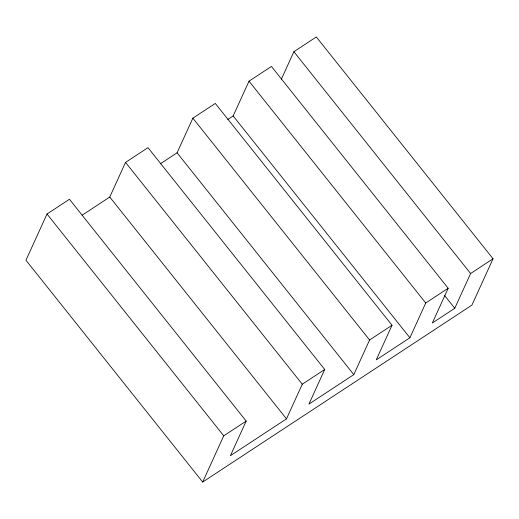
<?xml version="1.0" encoding="UTF-8"?>
<svg xmlns="http://www.w3.org/2000/svg" width="519" height="519" viewBox="0 0 519 519"><rect width="100%" height="100%" fill="white"/><g stroke="black" fill="none" stroke-linecap="round" stroke-linejoin="round"><path stroke-width="0.78" d="M82.054 215.249L109.762 197.038L125.546 162.408L147.98 147.662L324.712 369.476L302.272 384.222L286.488 418.852L230.397 455.714L246.181 421.084L69.449 199.27L47.015 214.016L25.95 260.233L202.682 482.047L471.927 305.114L493.05 258.767L316.318 36.953L293.884 51.699L281.343 79.219M160.332 163.809L177.076 152.807L192.854 118.176L215.294 103.43L392.027 325.244L376.243 359.875L409.9 337.759L425.736 302.999L448.176 288.253L271.443 66.445L249.01 81.185L233.167 115.945L227.783 119.487M202.682 482.047L223.741 435.83L246.181 421.084M324.712 369.476L308.928 404.106L353.802 374.621L369.586 339.99L392.027 325.244M448.176 288.253L432.333 323.013L454.774 308.273L470.61 273.513L493.05 258.767M293.884 51.699L470.61 273.513M444.673 295.596L454.774 308.273M249.01 81.185L425.736 302.999M233.167 115.945L409.9 337.759M192.854 118.176L369.586 339.99M177.076 152.807L353.802 374.621M125.546 162.408L302.272 384.222M109.762 197.038L286.488 418.852M47.015 214.016L223.741 435.83"/></g></svg>
